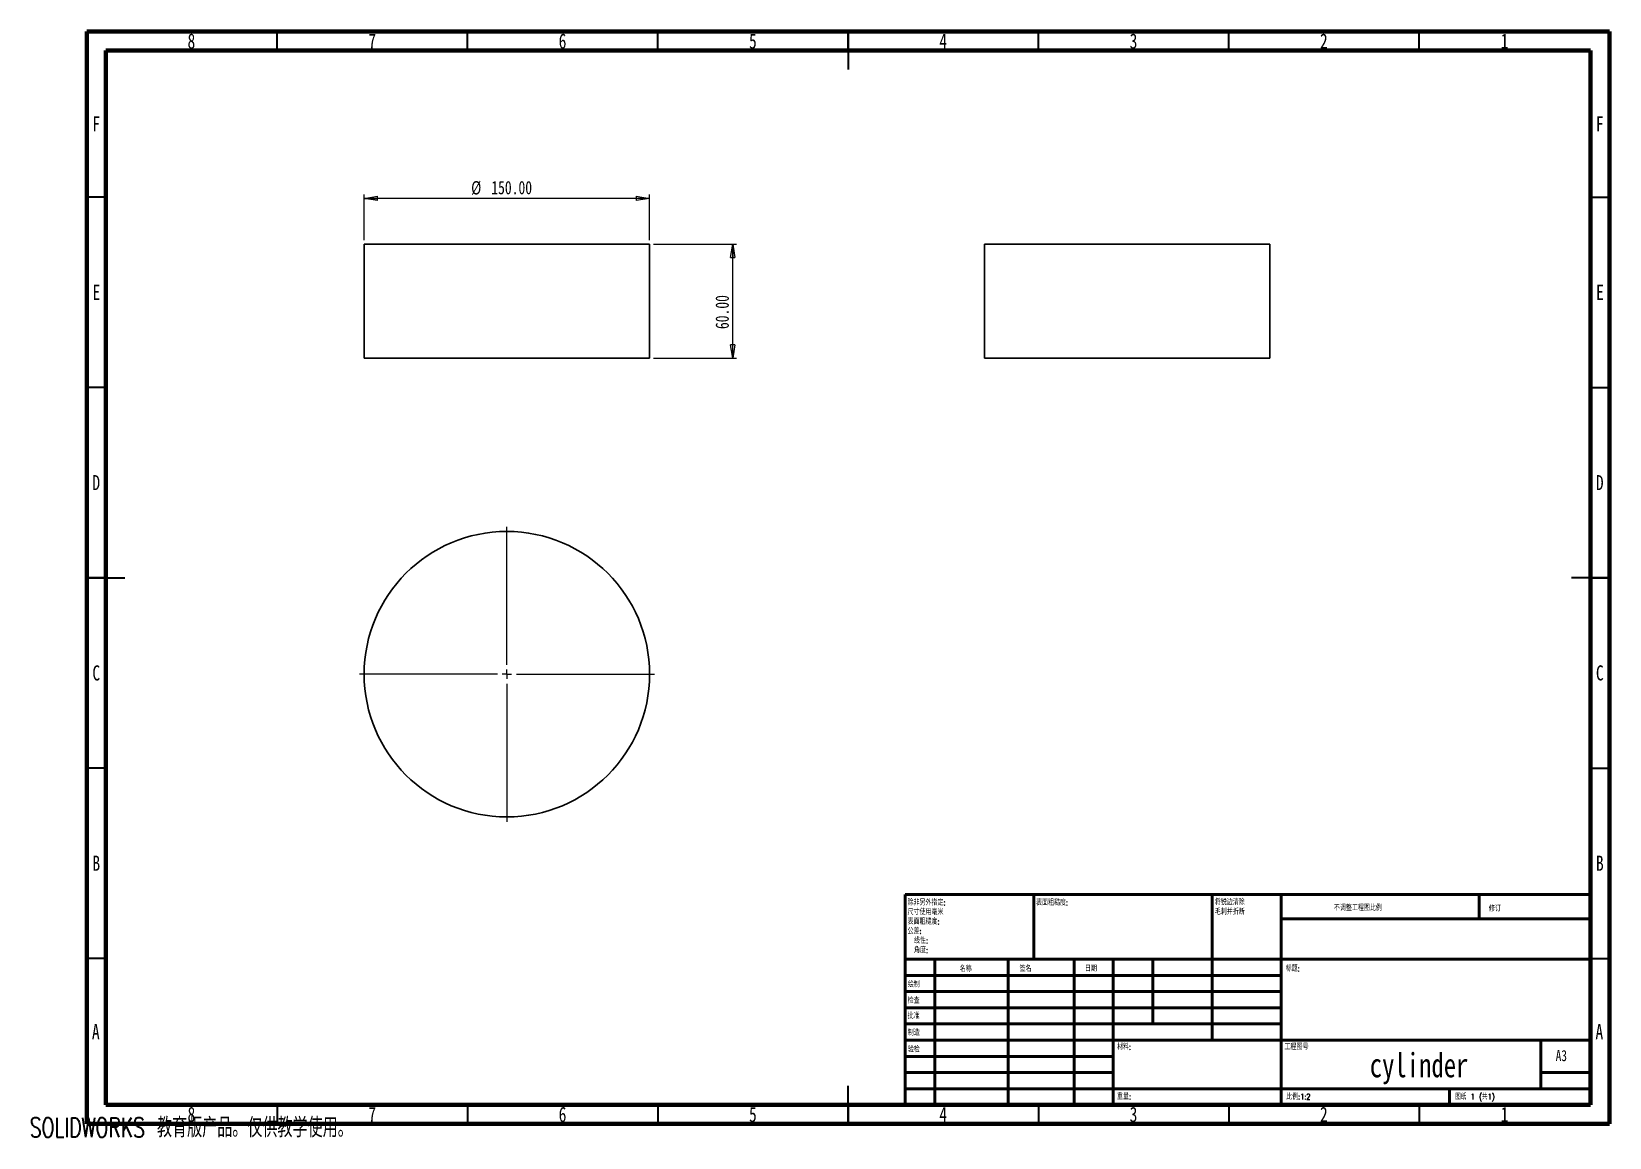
# Model space of a CAD drawing. Header units: millimetres. Extents: x 0 to 415, y 1 to 292.
import ezdxf

# ---------------------------------------------------------------- set-up
doc = ezdxf.new("R2010")
doc.units = ezdxf.units.MM
doc.styles.add('SLDTEXTSTYLE0', font='TXT', dxfattribs={"width": 0.75})
doc.styles.add('SLDTEXTSTYLE1', font='TXT', dxfattribs={"width": 0.75, "bigfont": 'bigfont'})
doc.styles.add('SLDTEXTSTYLE2', font='TXT', dxfattribs={"width": 0.694444, "bigfont": 'bigfont'})
doc.styles.add('SLDTEXTSTYLE3', font='TXT', dxfattribs={"width": 0.7, "bigfont": 'bigfont'})
doc.dimstyles.new('SLDDIMSTYLE0', dxfattribs={"dimtxt": 3.5, "dimasz": 3.556, "dimexe": 0, "dimexo": 0.0625, "dimgap": 0.875, "dimtad": 1, "dimlfac": 2, "dimrnd": 1e-09, "dimzin": 4, "dimdsep": 46, "dimtxsty": 'SLDTEXTSTYLE0', "dimblk1": 'CLOSED', "dimblk2": 'CLOSED', "dimsah": 1, "dimcen": 0.09, "dimadec": 0, "dimazin": 1, "dimtfac": 1, "dimtofl": 0, "dimtmove": 0, "dimatfit": 3, "dimldrblk": 'CLOSED', "dimfxl": 1, "dimfrac": 2, "dimtolj": 1, "dimtzin": 12, "dimarcsym": 0})

# ---------------------------------------------------------------- blocks, each defined once
blk = doc.blocks.new('SW_NOTE_0')
at = {"color": 0, "linetype": 'Continuous', "lineweight": 0, "char_height": 1.5, "attachment_point": 1, "style": 'SLDTEXTSTYLE1'}
for s, insert in [('除非另外指定:', (0, 1.93)), ('表面粗糙度:', (0, -3.07)), ('尺寸使用毫米', (0, -0.57)), ('公差:', (0, -5.57)), ('线性:', (1.69, -8.07)), ('角度:', (1.69, -10.57))]:
    blk.add_mtext(s, dxfattribs=dict(at, insert=insert))
blk = doc.blocks.new('SW_NOTE_0_1')
at = {"color": 0, "linetype": 'Continuous', "lineweight": 0, "char_height": 1.5, "attachment_point": 1, "style": 'SLDTEXTSTYLE1'}
for s, insert in [('将锐边清除', (0, 1.93)), ('毛刺并折断', (0, -0.57))]:
    blk.add_mtext(s, dxfattribs=dict(at, insert=insert))
blk = doc.blocks.new('_Closed')
at = {"color": 0, "linetype": 'ByBlock', "lineweight": -2}
for p, q in [((-1, 0.166667), (0, 0)), ((-1, 0.166667), (-1, -0.166667)), ((0, 0), (-1, -0.166667)), ((0, 0), (-1, 0))]:
    blk.add_line(p, q, dxfattribs=at)
blk = doc.blocks.new('_D')
at = {"color": 7, "linetype": 'Continuous', "lineweight": 0}
for p, q in [((87.83, 237.15), (87.83, 249.18)), ((162.83, 237.15), (162.83, 249.18)), ((162.83, 248.18), (87.83, 248.18))]:
    blk.add_line(p, q, dxfattribs=at)
at = {"color": 7, "linetype": 'Continuous', "lineweight": 18, "xscale": 3.556, "yscale": 3.556, "rotation": 180}
blk.add_blockref('_Closed', (87.83, 248.18), dxfattribs=at)
at = {"color": 7, "linetype": 'Continuous', "lineweight": 18, "xscale": 3.556, "yscale": 3.556}
blk.add_blockref('_Closed', (162.83, 248.18), dxfattribs=at)
at = {"color": 7, "linetype": 'Continuous', "lineweight": 18, "char_height": 3.5, "attachment_point": 1, "style": 'SLDTEXTSTYLE0'}
for s, insert in [('%%c', (115.96, 252.7)), ('150.00', (121.24, 252.75))]:
    blk.add_mtext(s, dxfattribs=dict(at, insert=insert))
blk = doc.blocks.new('_D_1')
at = {"color": 7, "linetype": 'Continuous', "lineweight": 0}
for p, q in [((163.83, 236.15), (185.66, 236.15)), ((184.66, 206.15), (184.66, 236.15)), ((163.83, 206.15), (185.66, 206.15))]:
    blk.add_line(p, q, dxfattribs=at)
at = {"color": 7, "linetype": 'Continuous', "lineweight": 18, "xscale": 3.556, "yscale": 3.556}
for p, rotation in [((184.66, 236.15), 90), ((184.66, 206.15), 270)]:
    blk.add_blockref('_Closed', p, dxfattribs=dict(at, rotation=rotation))
at = {"color": 7, "linetype": 'Continuous', "lineweight": 18, "insert": (180.14, 213.83), "char_height": 3.5, "attachment_point": 1, "rotation": 90, "style": 'SLDTEXTSTYLE0'}
blk.add_mtext('60.00', dxfattribs=at)
blk = doc.blocks.new('SW_CENTERMARKSYMBOL_0')
at = {"color": 0, "linetype": 'Continuous', "lineweight": 18}
for p, q in [((0, 2.5), (0, 38.75)), ((-2.5, 0), (-38.75, 0)), ((0, 0), (-1.25, 0)), ((0, 0), (0, 1.25)), ((0, 0), (0, -1.25)), ((0, 0), (1.25, 0)), ((2.5, 0), (38.75, 0)), ((0, -2.5), (0, -38.75))]:
    blk.add_line(p, q, dxfattribs=at)

msp = doc.modelspace()

# ---------------------------------------------------------------- linework, layer by layer
at = {"color": 7, "linetype": 'Continuous', "lineweight": 70}
for p, q in [((15, 5), (15, 292)), ((15, 292), (415, 292)), ((415, 292), (415, 5)), ((20, 10), (20, 287)), ((20, 287), (410, 287)), ((410, 287), (410, 10)), ((410, 10), (20, 10)), ((415, 5), (15, 5))]:
    msp.add_line(p, q, dxfattribs=at)
at = {"color": 7, "linetype": 'Continuous', "lineweight": 35}
for p, q in [((65, 287), (65, 292)), ((115, 287), (115, 292)), ((165, 287), (165, 292)), ((215, 292), (215, 282)), ((215, 287), (215, 292)), ((265, 287), (265, 292)), ((315, 287), (315, 292)), ((365, 287), (365, 292)), ((20, 248.5), (15, 248.5)), ((410, 248.5), (415, 248.5)), ((20, 198.5), (15, 198.5)), ((410, 198.5), (415, 198.5)), ((15, 148.5), (25, 148.5)), ((20, 148.5), (15, 148.5)), ((415, 148.5), (405, 148.5)), ((410, 148.5), (415, 148.5)), ((20, 98.5), (15, 98.5)), ((410, 98.5), (415, 98.5)), ((20, 48.5), (15, 48.5)), ((410, 48.5), (415, 48.5)), ((215, 5), (215, 15)), ((65, 10), (65, 5)), ((115, 10), (115, 5)), ((165, 10), (165, 5)), ((215, 10), (215, 5)), ((265, 10), (265, 5)), ((315, 10), (315, 5)), ((365, 10), (365, 5))]:
    msp.add_line(p, q, dxfattribs=at)
at = {"color": 7, "linetype": 'Continuous', "lineweight": 25}
for p, q in [((87.8337, 236.1515), (87.8337, 206.1515)), ((87.8337, 236.1515), (162.8337, 236.1515)), ((162.8337, 206.1515), (162.8337, 236.1515)), ((250.7834, 236.1515), (250.7834, 206.1515)), ((250.7834, 236.1515), (288.2834, 236.1515)), ((288.2834, 236.1515), (325.7834, 236.1515)), ((325.7834, 206.1515), (325.7834, 236.1515)), ((87.8337, 206.1515), (162.8337, 206.1515)), ((250.7834, 206.1515), (288.2834, 206.1515)), ((288.2834, 206.1515), (325.7834, 206.1515))]:
    msp.add_line(p, q, dxfattribs=at)
at = {"color": 7, "linetype": 'Continuous', "lineweight": 50}
for p, q in [((230, 65.25), (410, 65.25)), ((230, 65.25), (230, 10)), ((263.8, 48.25), (263.8, 65.25)), ((310.6, 65.25), (310.6, 27)), ((328.8, 65.25), (328.8, 10)), ((380.8, 58.875), (380.8, 65.25)), ((410, 58.875), (328.8, 58.875)), ((410, 48.25), (230, 48.25)), ((237.8, 48.25), (237.8, 10)), ((256.991, 48.25), (256.991, 10)), ((274.3989, 48.25), (274.3989, 10)), ((284.6, 10), (284.6, 48.25)), ((295, 31.25), (295, 48.25)), ((328.8, 44), (230, 44)), ((328.8, 39.75), (230, 39.75)), ((328.8, 35.5), (230, 35.5)), ((328.8, 31.25), (230, 31.25)), ((284.6, 27), (230, 27)), ((284.6, 27), (410, 27)), ((397, 14.25), (397, 27)), ((284.6, 22.7499), (230, 22.7499)), ((284.6, 18.5), (230, 18.5)), ((410, 18.5), (397, 18.5)), ((230, 14.25), (410, 14.25)), ((373, 10), (373, 14.25))]:
    msp.add_line(p, q, dxfattribs=at)
at = {"color": 7, "linetype": 'Continuous', "lineweight": 25}
msp.add_circle((125.3337, 123.1564), 37.5, dxfattribs=at)

# ---------------------------------------------------------------- block references
at = {"color": 7, "linetype": 'Continuous', "lineweight": 0}
for name, p in [('SW_CENTERMARKSYMBOL_0', (125.3337, 123.1564)), ('SW_NOTE_0', (230.5937, 61.9874)), ('SW_NOTE_0_1', (311.3092, 62.0695))]:
    msp.add_blockref(name, p, dxfattribs=at)

# ---------------------------------------------------------------- texts
for s, insert, char_height, attachment_point, style in [('8', (42.46, 291.4764), 3.9688, 2, 'SLDTEXTSTYLE0'), ('7', (89.96, 291.4764), 3.9688, 2, 'SLDTEXTSTYLE0'), ('6', (139.96, 291.4764), 3.9688, 2, 'SLDTEXTSTYLE0'), ('5', (189.96, 291.4764), 3.9688, 2, 'SLDTEXTSTYLE0'), ('4', (239.96, 291.4764), 3.9688, 2, 'SLDTEXTSTYLE0'), ('3', (289.96, 291.4764), 3.9688, 2, 'SLDTEXTSTYLE0'), ('2', (339.96, 291.4764), 3.9688, 2, 'SLDTEXTSTYLE0'), ('1', (387.46, 291.4764), 3.9688, 2, 'SLDTEXTSTYLE0'), ('F', (17.4577, 269.7264), 3.9688, 2, 'SLDTEXTSTYLE0'), ('F', (412.4577, 269.7264), 3.9688, 2, 'SLDTEXTSTYLE0'), ('E', (17.5078, 225.4764), 3.9688, 2, 'SLDTEXTSTYLE0'), ('E', (412.5078, 225.4764), 3.9688, 2, 'SLDTEXTSTYLE0'), ('D', (17.4527, 175.4764), 3.9688, 2, 'SLDTEXTSTYLE0'), ('D', (412.4527, 175.4764), 3.9688, 2, 'SLDTEXTSTYLE0'), ('C', (17.4587, 125.4764), 3.9688, 2, 'SLDTEXTSTYLE0'), ('C', (412.4587, 125.4764), 3.9688, 2, 'SLDTEXTSTYLE0'), ('B', (17.4706, 75.4764), 3.9688, 2, 'SLDTEXTSTYLE0'), ('B', (412.4706, 75.4764), 3.9688, 2, 'SLDTEXTSTYLE0'), ('表面粗糙度:', (264.3713, 63.9193), 1.5, 1, 'SLDTEXTSTYLE1'), ('不调整工程图比例', (342.6146, 62.533), 1.5, 1, 'SLDTEXTSTYLE1'), ('修订', (383.3276, 62.3349), 1.5, 1, 'SLDTEXTSTYLE1'), ('名称', (244.3222, 46.5015), 1.5, 1, 'SLDTEXTSTYLE1'), ('签名', (260.0336, 46.5618), 1.5, 1, 'SLDTEXTSTYLE1'), ('日期', (277.2147, 46.5762), 1.5, 1, 'SLDTEXTSTYLE1'), ('标题:', (329.9562, 46.5762), 1.5, 1, 'SLDTEXTSTYLE1'), ('绘制', (230.6847, 42.4297), 1.5, 1, 'SLDTEXTSTYLE1'), ('检查', (230.6236, 38.1544), 1.5, 1, 'SLDTEXTSTYLE1'), ('批准', (230.6216, 34.1768), 1.5, 1, 'SLDTEXTSTYLE1'), ('A', (17.3397, 31.2264), 3.9688, 2, 'SLDTEXTSTYLE0'), ('制造', (230.6822, 29.7337), 1.5, 1, 'SLDTEXTSTYLE1'), ('A', (412.3397, 31.2264), 3.9688, 2, 'SLDTEXTSTYLE0'), ('验检', (230.6769, 25.3496), 1.5, 1, 'SLDTEXTSTYLE1'), ('材料:', (285.6459, 25.9861), 1.5, 1, 'SLDTEXTSTYLE1'), ('工程图号', (329.6287, 25.9861), 1.5, 1, 'SLDTEXTSTYLE1'), ('cylinder', (364.9888, 23.6069), 6.35, 2, 'SLDTEXTSTYLE0'), ('A3', (400.8712, 24.4064), 2.91042, 1, 'SLDTEXTSTYLE0'), ('重量:', (285.6178, 12.9493), 1.4986, 1, 'SLDTEXTSTYLE1'), ('比例:1:2', (330.074, 12.9001), 1.5, 1, 'SLDTEXTSTYLE1'), ('图纸 1 (共1)', (374.4783, 12.9001), 1.5, 1, 'SLDTEXTSTYLE2'), ('8', (42.46, 9.4764), 3.9688, 2, 'SLDTEXTSTYLE0'), ('7', (89.96, 9.4764), 3.9688, 2, 'SLDTEXTSTYLE0'), ('6', (139.96, 9.4764), 3.9688, 2, 'SLDTEXTSTYLE0'), ('5', (189.96, 9.4764), 3.9688, 2, 'SLDTEXTSTYLE0'), ('4', (239.96, 9.4764), 3.9688, 2, 'SLDTEXTSTYLE0'), ('3', (289.96, 9.4764), 3.9688, 2, 'SLDTEXTSTYLE0'), ('2', (339.96, 9.4764), 3.9688, 2, 'SLDTEXTSTYLE0'), ('1', (387.46, 9.4764), 3.9688, 2, 'SLDTEXTSTYLE0')]:
    msp.add_mtext(s, dxfattribs=dict(at, insert=insert, char_height=char_height, attachment_point=attachment_point, style=style))
at = {"color": 7, "linetype": 'Continuous', "insert": (0, 6.6234), "char_height": 5.1381, "attachment_point": 1, "style": 'SLDTEXTSTYLE3'}
msp.add_mtext('SOLIDWORKS 教育版产品。仅供教学使用。', dxfattribs=at)

# ---------------------------------------------------------------- dimensions: what is measured, and where the dimension line sits
at = {"color": 7, "linetype": 'Continuous', "lineweight": 18}
dim = msp.add_linear_dim(base=(87.8337, 248.1847), p1=(162.8337, 236.1515), p2=(87.8337, 236.1515), text='%%c<>', dimstyle='SLDDIMSTYLE0', dxfattribs=at)
dim.commit()
dim.dimension.update_dxf_attribs({"geometry": '_D', "text_midpoint": (125.7092, 248.1847), "dimtype": 160})
dim = msp.add_linear_dim(base=(184.6564, 236.1515), p1=(162.8337, 206.1515), p2=(162.8337, 236.1515), angle=90, dimstyle='SLDDIMSTYLE0', dxfattribs=at)
dim.commit()
dim.dimension.update_dxf_attribs({"geometry": '_D_1', "text_midpoint": (184.6564, 219.6497), "dimtype": 160})

doc.saveas('drawing.dxf')
